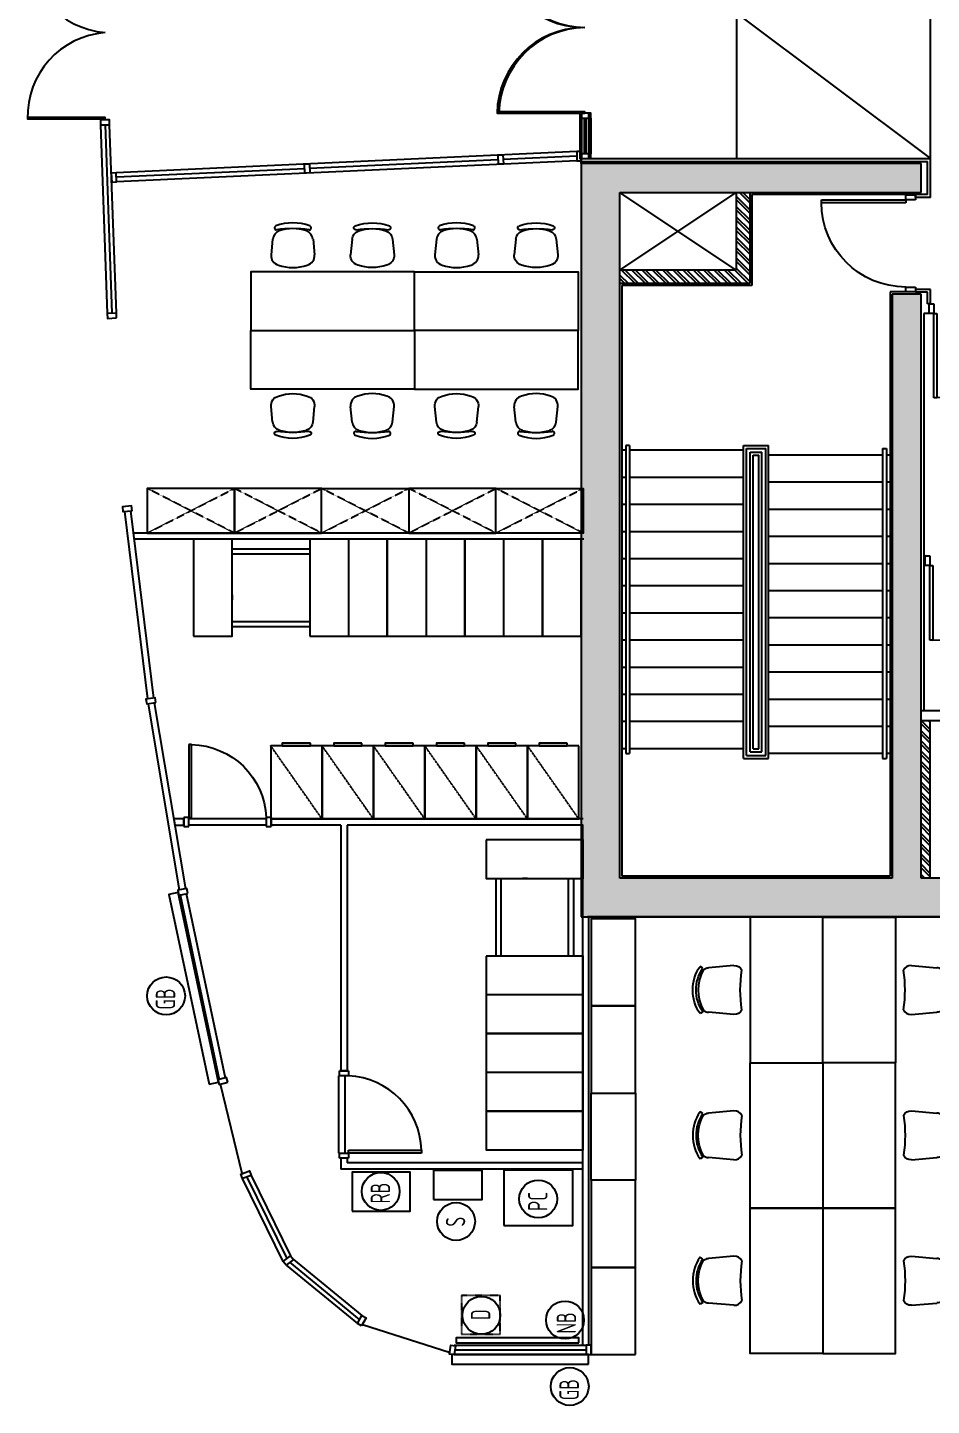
# Model space of a CAD drawing. Header units: millimetres. Extents: x 489570 to 664474, y -400689 to -233120.
# Drawn here: x 517347 to 526675, y -285016 to -270797 of the extents above; entities that cross this region are included whole.
import ezdxf
from ezdxf.lldxf.tags import DXFTag

# ---------------------------------------------------------------- set-up
doc = ezdxf.new("R2010")
doc.units = ezdxf.units.MM
doc.header["$LTSCALE"] = 10
doc.header["$MEASUREMENT"] = 0
doc.linetypes.add('HIDDEN', pattern=[0.375, 0.25, -0.125])
doc.linetypes.add('XREF WTC3 FPPP MAY09 1$0$DASHDOT', pattern=[1, 0.5, -0.25, 0, -0.25])
for name, color, linetype in [('03AFP', 2, 'Continuous'), ('06ADS', 6, 'Continuous'), ('07APP', 7, 'Continuous'), ('XREF BB LVL 3$0$X-WTC3-Level 3 segmented$0$DAS', 1, 'XREF BB LVL 3$0$X-WTC3-Level 3 segmented$0$DASHDOT'), ('XREF BB LVL 3$0$X-WTC3-Level 3 segmented$0$DOOR', 2, 'Continuous'), ('XREF BB LVL 3$0$X-WTC3-Level 3 segmented$0$DOR', 2, 'Continuous'), ('XREF BB LVL 3$0$X-WTC3-Level 3 segmented$0$FIN', 7, 'Continuous'), ('XREF BB LVL 3$0$X-WTC3-Level 3 segmented$0$HAT', 251, 'Continuous'), ('XREF BB LVL 3$0$X-WTC3-Level 3 segmented$0$PAR-FUL', 2, 'Continuous'), ('XREF BB LVL 3$0$X-WTC3-Level 3 segmented$0$PAT', 7, 'Continuous'), ('XREF BB LVL 3$0$X-WTC3-Level 3 segmented$0$ram', 1, 'Continuous'), ('XREF BB LVL 3$0$X-WTC3-Level 3 segmented$0$SHE', 7, 'Continuous'), ('XREF BB LVL 3$0$X-WTC3-Level 3 segmented$0$STA', 1, 'Continuous'), ('XREF BB LVL 3$0$X-WTC3-Level 3 segmented$0$WAL', 7, 'Continuous'), ('XREF WTC3 FPPP MAY09 1$0$FURN', 9, 'Continuous'), ('XREF WTC3 FPPP MAY09 1$0$X-WTC3-Level 3 segmented$0$DOOR', 2, 'Continuous'), ('XREF WTC3 FPPP MAY09 1$0$X-WTC3-Level 3 segmented$0$PAR-FUL', 2, 'Continuous')]:
    doc.layers.add(name, color=color, linetype=linetype)
doc.styles.add('XREF WTC3 FPPP MAY09 1$0$PTI', font='archstyl.shx', dxfattribs={"width": 0.75})
tags = doc.linetypes.add('XREF BB LVL 3$0$X-WTC3-Level 3 segmented$0$DASHDOT', pattern=[1, 0.5, -0.25, 0, -0.25]).pattern_tags.tags
tags[10:11] = [DXFTag(74, 4), DXFTag(75, 0), DXFTag(340, '0'), DXFTag(46, 1.0), DXFTag(50, 0.0), DXFTag(44, 0.0), DXFTag(45, 0.0)]
tags[8:9] = [DXFTag(74, 4), DXFTag(75, 0), DXFTag(340, '0'), DXFTag(46, 1.0), DXFTag(50, 0.0), DXFTag(44, 0.0), DXFTag(45, 0.0)]
tags[6:7] = [DXFTag(74, 4), DXFTag(75, 0), DXFTag(340, '0'), DXFTag(46, 1.0), DXFTag(50, 0.0), DXFTag(44, 0.0), DXFTag(45, 0.0)]
tags[4:5] = [DXFTag(74, 4), DXFTag(75, 0), DXFTag(340, '0'), DXFTag(46, 1.0), DXFTag(50, 0.0), DXFTag(44, 0.0), DXFTag(45, 0.0)]
tags = doc.linetypes.add('XREF BB LVL 3$0$X-WTC3-Level 3 segmented$0$HIDDEN', pattern=[0.375, 0.25, -0.125]).pattern_tags.tags
tags[6:7] = [DXFTag(74, 4), DXFTag(75, 0), DXFTag(340, '0'), DXFTag(46, 1.0), DXFTag(50, 0.0), DXFTag(44, 0.0), DXFTag(45, 0.0)]
tags[4:5] = [DXFTag(74, 4), DXFTag(75, 0), DXFTag(340, '0'), DXFTag(46, 1.0), DXFTag(50, 0.0), DXFTag(44, 0.0), DXFTag(45, 0.0)]
tags = doc.linetypes.add('XREF WTC3 FPPP MAY09 1$0$HIDDEN', pattern=[0.375, 0.25, -0.125]).pattern_tags.tags
tags[6:7] = [DXFTag(74, 4), DXFTag(75, 0), DXFTag(340, '0'), DXFTag(46, 1.0), DXFTag(50, 0.0), DXFTag(44, 0.0), DXFTag(45, 0.0)]
tags[4:5] = [DXFTag(74, 4), DXFTag(75, 0), DXFTag(340, '0'), DXFTag(46, 1.0), DXFTag(50, 0.0), DXFTag(44, 0.0), DXFTag(45, 0.0)]
tags = doc.linetypes.add('XREF WTC3 FPPP MAY09 1$0$X-WTC3-Level 3 segmented$0$HIDDEN', pattern=[0.375, 0.25, -0.125]).pattern_tags.tags
tags[6:7] = [DXFTag(74, 4), DXFTag(75, 0), DXFTag(340, '0'), DXFTag(46, 1.0), DXFTag(50, 0.0), DXFTag(44, 0.0), DXFTag(45, 0.0)]
tags[4:5] = [DXFTag(74, 4), DXFTag(75, 0), DXFTag(340, '0'), DXFTag(46, 1.0), DXFTag(50, 0.0), DXFTag(44, 0.0), DXFTag(45, 0.0)]
pattern_1 = [(45, (-259.5, 12500), (-53.033, 53.033), []), (45, (-224.145, 12500), (-53.033, 53.033), [])]

# ---------------------------------------------------------------- blocks, each defined once
blk = doc.blocks.new('XREF WTC3 FPPP MAY09 1$0$FC-P')
at = {"layer": '03AFP', "color": 1, "linetype": 'HIDDEN'}
blk.add_line((-540, 0), (-10, -755), dxfattribs=at)
at = {"layer": '03AFP'}
for points in [[(-540, -755), (-10, -755), (-10, 0), (-540, 0)], [(-420, -783), (-130, -783), (-130, -755), (-420, -755)]]:
    blk.add_lwpolyline(points, close=True, dxfattribs=at)
blk = doc.blocks.new('XREF WTC3 FPPP MAY09 1$0$com 1-2-1')
at = {"color": 1, "linetype": 'XREF WTC3 FPPP MAY09 1$0$HIDDEN'}
for p, q in [((500, 2400), (-500, 2400)), ((500, 1600), (-500, 1600)), ((-400, 400), (-400, 1200)), ((-348, 400), (-348, 1200)), ((348, 400), (348, 1200)), ((400, 400), (400, 1200))]:
    blk.add_line(p, q, dxfattribs=at)
blk.add_line((-74, 400), (-126, 400))
for points in [[(-500, 2800), (-500, 3200), (500, 3200), (500, 2800)], [(-500, 2000), (-500, 2800), (500, 2800), (500, 2000)], [(-500, 1200), (-500, 2000), (500, 2000), (500, 1200)], [(-500, 0), (-500, 400), (500, 400), (500, 0)]]:
    blk.add_lwpolyline(points, close=True)
blk = doc.blocks.new('XREF WTC3 FPPP MAY09 1$0$com 1-3-1')
at = {"color": 1, "linetype": 'XREF WTC3 FPPP MAY09 1$0$HIDDEN'}
for p, q in [((-400, -400), (-400, -1200)), ((-348, -400), (-348, -1200)), ((348, -400), (348, -1200)), ((400, -400), (400, -1200)), ((500, -1600), (-500, -1600)), ((500, -2400), (-500, -2400)), ((500, -3200), (-500, -3200))]:
    blk.add_line(p, q, dxfattribs=at)
blk.add_line((-74, -400), (-126, -400))
for points in [[(-500, 0), (-500, -400), (500, -400), (500, 0)], [(-500, -1200), (-500, -2000), (500, -2000), (500, -1200)], [(-500, -2000), (-500, -2800), (500, -2800), (500, -2000)], [(-500, -2800), (-500, -3600), (500, -3600), (500, -2800)], [(-500, -3600), (-500, -4000), (500, -4000), (500, -3600)]]:
    blk.add_lwpolyline(points, close=True)
blk = doc.blocks.new('XREF WTC3 FPPP MAY09 1$0$KURSI1')
at = {"layer": '03AFP'}
for p, q in [((-220, 32), (-236, 193)), ((197, 32), (213, 193))]:
    blk.add_line(p, q, dxfattribs=at)
blk.add_lwpolyline([(213, 193, 0.371325), (138, 300, 0.17376), (-161, 300, 0.371325), (-236, 193)], format="xyb", dxfattribs=at)
for centre, radius, start, end in [((-120, 42), 100, 185.7106, 251.518), ((97, 42), 100, 288.482, 354.2894), ((-181, -85), 20, 82.7899, 249.4784), ((-11, 367), 503, 249.4784, 290.5216), ((-11, 1254), 1330, 262.7899, 277.2101), ((-11, 367), 443, 251.518, 288.482), ((158, -85), 20, 290.5216, 97.2101)]:
    blk.add_arc(centre, radius, start, end, dxfattribs=at)
blk = doc.blocks.new('XREF WTC3 FPPP MAY09 1$0$X-WTC3-Level 3 segmented$0$P800')
for p, q in [((-15, 900), (79, 900)), ((-15, 850), (-15, 900)), ((79, 900), (-15, 900)), ((79, 900), (79, 850)), ((79, 850), (-15, 850)), ((-15, 0), (-15, 50)), ((-15, 50), (79, 50)), ((79, 0), (-15, 0)), ((79, 80), (832, 80)), ((79, 50), (79, 80)), ((832, 50), (79, 50)), ((79, 50), (79, 0)), ((832, 80), (832, 50))]:
    blk.add_line(p, q)
blk.add_arc((43, 62), 789, 1.3099, 87.4111)
blk = doc.blocks.new('XREF WTC3 FPPP MAY09 1$0$ks')
for p, q in [((-224, 438), (-243, 467)), ((224, 438), (243, 467)), ((-253, 117), (-230, 378)), ((253, 117), (230, 378))]:
    blk.add_line(p, q)
blk.add_arc((0, 49), 436, 61.0043, 118.9957)
at = {"extrusion": (0, 0, -1)}
for centre, major_axis, ratio, start_param, end_param in [((0, 112), (-304, 304), 1, 0.185348, 1.385448), ((0, 112), (-280, 280), 1, 0.185348, 1.385448), ((127, 369), (73, 73), 1, 0.160001, 0.69866), ((-153, 121), (88.6, 52.9), 0.876356, 2.588527, 3.694659), ((0, -1288), (-947, 947), 1, 0.63229, 0.938507), ((153, 121), (-88.6, 52.9), 0.876356, 2.588527, 3.694659)]:
    blk.add_ellipse(centre, major_axis=major_axis, ratio=ratio, start_param=start_param, end_param=end_param, dxfattribs=at)
blk.add_ellipse((-127, 369), major_axis=(-73, 73), ratio=1, start_param=0.160001, end_param=0.69866)
blk = doc.blocks.new('XREF BB LVL 3$0$X-WTC3-Level 3 segmented$0$PA90X')
at = {"layer": 'XREF BB LVL 3$0$X-WTC3-Level 3 segmented$0$DOOR'}
for p, q in [((-0.08, 0.1), (-0.08, 0.87)), ((-0.08, 0.87), (-0.05, 0.87)), ((-0.05, 0.87), (-0.05, 0.1)), ((-0.9, 0.1), (-0.85, 0.1)), ((-0.9, 0), (-0.9, 0.1)), ((-0.85, 0), (-0.9, 0)), ((-0.85, 0.1), (-0.85, 0)), ((-0.05, 0.1), (-0.08, 0.1)), ((-0.05, 0), (-0.05, 0.1)), ((-0.05, 0.1), (0, 0.1)), ((0, 0), (-0.05, 0)), ((0, 0.1), (0, 0))]:
    blk.add_line(p, q, dxfattribs=at)
blk.add_arc((-0.08, 0.1), 0.77, 90, 180, dxfattribs=at)
blk = doc.blocks.new('XREF BB LVL 3$0$X-WTC3-Level 3 segmented$0$PA100')
at = {"layer": 'XREF BB LVL 3$0$X-WTC3-Level 3 segmented$0$DOOR'}
for p, q in [((0.05, 0.97), (0.05, 0.1)), ((0.08, 0.97), (0.05, 0.97)), ((0.08, 0.1), (0.08, 0.97)), ((0.05, 0.1), (0, 0.1)), ((0, 0.1), (0, 0)), ((0.05, 0.1), (0.08, 0.1)), ((0.05, 0), (0.05, 0.1)), ((0.95, 0.1), (0.95, 0)), ((1, 0.1), (0.95, 0.1)), ((1, 0), (1, 0.1)), ((0, 0), (0.05, 0)), ((0.95, 0), (1, 0))]:
    blk.add_line(p, q, dxfattribs=at)
blk.add_arc((0.08, 0.1), 0.87, 0, 90, dxfattribs=at)
blk = doc.blocks.new('XREF BB LVL 3$0$X-WTC3-Level 3 segmented$0$CORE3-8')
at = {"layer": 'XREF BB LVL 3$0$X-WTC3-Level 3 segmented$0$HAT'}
blk.add_hatch(color=256, dxfattribs=at).paths.add_polyline_path([(-9325, 14950), (-9325, 1550), (-6175, 1550), (-6175, 2250), (-6375, 2250), (-6375, 1850), (-8925, 1850), (-8925, 4050), (-4600, 4050), (-4600, 1550), (-1550, 1550), (-1550, 2250), (-1750, 2250), (-1750, 1850), (-4300, 1850), (-4300, 10300), (-4600, 10300), (-4600, 4350), (-8925, 4350), (-8925, 11440), (-2900, 11440), (-2900, 11740), (-8925, 11740), (-8925, 14550), (-1850, 14550), (-1850, 11440), (-1550, 11440), (-1550, 14950)])
h = blk.add_hatch(dxfattribs=at)
h.set_pattern_fill('ANSI32', color=8, scale=200, style=0)
h.set_pattern_definition(pattern_1)
h.paths.add_polyline_path([(-1850, 13350), (-2650, 13350), (-2650, 14550), (-2790, 14550), (-2790, 13210), (-1850, 13210)])
h = blk.add_hatch(dxfattribs=at)
h.set_pattern_fill('ANSI32', color=256, scale=200, style=0)
h.set_pattern_definition(pattern_1)
h.paths.add_polyline_path([(-7300, 11440), (-8925, 11440), (-8925, 11350), (-7300, 11350)])
blk.add_line((-2875, 11600), (-2875, 11760))
at = {"layer": 'XREF BB LVL 3$0$X-WTC3-Level 3 segmented$0$DAS'}
for p, q in [((-2650, 13350), (-1850, 14550)), ((-2650, 14550), (-1850, 13350))]:
    blk.add_line(p, q, dxfattribs=at)
at = {"layer": 'XREF BB LVL 3$0$X-WTC3-Level 3 segmented$0$FIN'}
for p, q in [((-1550, 14950), (-1500, 14950)), ((-1530, 14950), (-1530, 11375)), ((-1500, 14950), (-1500, 11345)), ((-4460, 14490), (-7640, 14490)), ((-7640, 14490), (-7640, 14450)), ((-4460, 14450), (-7640, 14450)), ((-4460, 14450), (-4460, 14490)), ((-7660, 13245), (-4490, 13245)), ((-7660, 13245), (-7660, 13045)), ((-4490, 13245), (-4490, 13045)), ((-7620, 13205), (-4530, 13205)), ((-7620, 13205), (-7620, 13085)), ((-7620, 13085), (-4530, 13085)), ((-4530, 13205), (-4530, 13085)), ((-7660, 13045), (-4490, 13045)), ((-4490, 11840), (-7690, 11840)), ((-7690, 11840), (-7690, 11800)), ((-4490, 11840), (-4490, 11800)), ((-4490, 11800), (-7690, 11800)), ((-7300, 9915), (-7300, 11440)), ((-7200, 9815), (-7200, 11440)), ((-3000, 11375), (-2880, 11375)), ((-3000, 11345), (-3000, 11375)), ((-2880, 11375), (-2880, 11500)), ((-2850, 11500), (-2880, 11500)), ((-2850, 11345), (-2850, 11500)), ((-1900, 11500), (-1870, 11500)), ((-1900, 11345), (-1900, 11500)), ((-1870, 11375), (-1870, 11500)), ((-1870, 11375), (-1530, 11375)), ((-3000, 11345), (-2850, 11345)), ((-1900, 11345), (-1500, 11345))]:
    blk.add_line(p, q, dxfattribs=at)
at = {"layer": 'XREF BB LVL 3$0$X-WTC3-Level 3 segmented$0$HAT', "color": 8}
for p, q in [((-2790, 13210), (-2790, 14550)), ((-2650, 13350), (-2650, 14550)), ((-1850, 13350), (-2650, 13350)), ((-1850, 13210), (-2790, 13210))]:
    blk.add_line(p, q, dxfattribs=at)
at = {"layer": 'XREF BB LVL 3$0$X-WTC3-Level 3 segmented$0$HAT'}
blk.add_line((-7300, 11350), (-8925, 11350), dxfattribs=at)
at = {"layer": 'XREF BB LVL 3$0$X-WTC3-Level 3 segmented$0$PAT'}
for p, q in [((-7690, 13275), (-4460, 13275)), ((-7690, 13275), (-7690, 13015)), ((-4460, 13275), (-4460, 13015)), ((-7590, 13175), (-4560, 13175)), ((-7590, 13175), (-7590, 13115)), ((-7590, 13115), (-4560, 13115)), ((-4560, 13175), (-4560, 13115)), ((-7690, 13015), (-4460, 13015))]:
    blk.add_line(p, q, dxfattribs=at)
at = {"layer": 'XREF BB LVL 3$0$X-WTC3-Level 3 segmented$0$SHE'}
for p, q in [((-9325, 14950), (-9325, 1550)), ((-1550, 14950), (-9325, 14950)), ((-1550, 11440), (-1550, 14950)), ((-8925, 11740), (-8925, 14550)), ((-8925, 14550), (-1850, 14550)), ((-1850, 14550), (-1850, 11440)), ((-2900, 11740), (-8925, 11740)), ((-2900, 11440), (-2900, 11740)), ((-8925, 4350), (-8925, 11440)), ((-8925, 11440), (-2900, 11440)), ((-1850, 11440), (-1550, 11440))]:
    blk.add_line(p, q, dxfattribs=at)
at = {"layer": 'XREF BB LVL 3$0$X-WTC3-Level 3 segmented$0$STA'}
for p, q in [((-7590, 14490), (-7590, 14530)), ((-7310, 14490), (-7310, 14530)), ((-7030, 14490), (-7030, 14530)), ((-6750, 14490), (-6750, 14530)), ((-6470, 14490), (-6470, 14530)), ((-6190, 14490), (-6190, 14530)), ((-5910, 14490), (-5910, 14530)), ((-5630, 14490), (-5630, 14530)), ((-5350, 14490), (-5350, 14530)), ((-5070, 14490), (-5070, 14530)), ((-4790, 14490), (-4790, 14530)), ((-4510, 14490), (-4510, 14530)), ((-7590, 13275), (-7590, 14450)), ((-7310, 13275), (-7310, 14450)), ((-7030, 13275), (-7030, 14450)), ((-6750, 13275), (-6750, 14450)), ((-6470, 13275), (-6470, 14450)), ((-6190, 13275), (-6190, 14450)), ((-5910, 13275), (-5910, 14450)), ((-5630, 13275), (-5630, 14450)), ((-5350, 13275), (-5350, 14450)), ((-5070, 13275), (-5070, 14450)), ((-4790, 13275), (-4790, 14450)), ((-4510, 13275), (-4510, 14450)), ((-7640, 11840), (-7640, 13015)), ((-7360, 11840), (-7360, 13015)), ((-7080, 11840), (-7080, 13015)), ((-6800, 11840), (-6800, 13015)), ((-6520, 11840), (-6520, 13015)), ((-6240, 11840), (-6240, 13015)), ((-5960, 11840), (-5960, 13015)), ((-5680, 11840), (-5680, 13015)), ((-5400, 11840), (-5400, 13015)), ((-5120, 11840), (-5120, 13015)), ((-4840, 11840), (-4840, 13015)), ((-4560, 11840), (-4560, 13015)), ((-7640, 11760), (-7640, 11800)), ((-7360, 11760), (-7360, 11800)), ((-7080, 11760), (-7080, 11800)), ((-6800, 11760), (-6800, 11800)), ((-6520, 11760), (-6520, 11800)), ((-6240, 11760), (-6240, 11800)), ((-5960, 11760), (-5960, 11800)), ((-5680, 11760), (-5680, 11800)), ((-5400, 11760), (-5400, 11800)), ((-5120, 11760), (-5120, 11800)), ((-4840, 11760), (-4840, 11800)), ((-4560, 11760), (-4560, 11800))]:
    blk.add_line(p, q, dxfattribs=at)
at = {"layer": 'XREF BB LVL 3$0$X-WTC3-Level 3 segmented$0$WAL'}
for p, q in [((-2810, 14530), (-8905, 14530)), ((-8905, 11760), (-8905, 14530)), ((-2810, 13190), (-2810, 14530)), ((-1870, 13190), (-2810, 13190)), ((-1870, 11440), (-1870, 13190)), ((-2875, 11760), (-8905, 11760)), ((-3100, 11415), (-7200, 11415)), ((-5700, 11400), (-5700, 11415)), ((-5600, 11400), (-5600, 11415)), ((-3100, 11360), (-3100, 11415))]:
    blk.add_line(p, q, dxfattribs=at)
at = {"layer": 'XREF BB LVL 3$0$X-WTC3-Level 3 segmented$0$DOR', "xscale": -1000, "yscale": 1000, "zscale": 1000}
blk.add_blockref('XREF BB LVL 3$0$X-WTC3-Level 3 segmented$0$PA100', (-1875, 11500), dxfattribs=at)
at = {"layer": 'XREF BB LVL 3$0$X-WTC3-Level 3 segmented$0$DOR', "yscale": 1000, "zscale": 1000, "rotation": 90}
for name, p, xscale in [('XREF BB LVL 3$0$X-WTC3-Level 3 segmented$0$PA90X', (-5600, 11400), 1000), ('XREF BB LVL 3$0$X-WTC3-Level 3 segmented$0$PA100', (-3000, 11360), -1000)]:
    blk.add_blockref(name, p, dxfattribs=dict(at, xscale=xscale))

msp = doc.modelspace()

# ---------------------------------------------------------------- linework, layer by layer
at = {"layer": '03AFP', "color": 1, "linetype": 'HIDDEN'}
for p, q in [((519481.5, -276013.3), (518582, -275553.3)), ((518582, -276013.3), (519481.5, -275553.3)), ((519481.5, -276013.3), (520381.1, -275553.3)), ((520381.1, -276013.3), (519481.5, -275553.3)), ((520381.1, -276013.3), (521280.6, -275553.3)), ((521280.6, -276013.3), (520381.1, -275553.3)), ((521280.6, -276013.3), (522180.1, -275553.3)), ((522180.1, -276013.3), (521280.6, -275553.3)), ((522180.1, -276013.3), (523079.6, -275553.3)), ((523079.6, -276013.3), (522180.1, -275553.3))]:
    msp.add_line(p, q, dxfattribs=at)
at = {"layer": '03AFP'}
for points in [[(521339.6, -273924.6), (521339.6, -273319.6), (519649.6, -273319.6), (519649.6, -273924.6)], [(521339.6, -273924.6), (521339.6, -273319.6), (523029.6, -273319.6), (523029.6, -273924.6)], [(521339.6, -273924.6), (521339.6, -274529.6), (519649.6, -274529.6), (519649.6, -273924.6)], [(521339.6, -273924.6), (521339.6, -274529.6), (523029.6, -274529.6), (523029.6, -273924.6)], [(518582, -276013.3), (519481.5, -276013.3), (519481.5, -275553.3), (518582, -275553.3)], [(519481.5, -276013.3), (520381.1, -276013.3), (520381.1, -275553.3), (519481.5, -275553.3)], [(521280.6, -276013.3), (520381.1, -276013.3), (520381.1, -275553.3), (521280.6, -275553.3)], [(521280.6, -276013.3), (522180.1, -276013.3), (522180.1, -275553.3), (521280.6, -275553.3)], [(523079.6, -276013.3), (522180.1, -276013.3), (522180.1, -275553.3), (523079.6, -275553.3)], [(519220.4, -281701.9), (519318.2, -281681.2), (518902.8, -279724.3), (518805.1, -279745.1)], [(523621.6, -280893.4), (523621.6, -279993.9), (523161.6, -279993.9), (523161.6, -280893.4)], [(524802.4, -281478.8), (525552.4, -281478.8), (525552.4, -279978.8), (524802.4, -279978.8)], [(526302.4, -281478.8), (525552.4, -281478.8), (525552.4, -279978.8), (526302.4, -279978.8)], [(523621.6, -281792.9), (523621.6, -280893.4), (523161.6, -280893.4), (523161.6, -281792.9)], [(524802.4, -281478.8), (525552.4, -281478.8), (525552.4, -282978.8), (524802.4, -282978.8)], [(526302.4, -281478.8), (525552.4, -281478.8), (525552.4, -282978.8), (526302.4, -282978.8)], [(523621.6, -281792.9), (523621.6, -282692.4), (523161.6, -282692.4), (523161.6, -281792.9)], [(520696.9, -283010.3), (521296.6, -283010.3), (521296.6, -282610.3), (520696.9, -282610.3)], [(521537.4, -282891.3), (522037.2, -282891.3), (522037.2, -282591.3), (521537.4, -282591.3)], [(522263, -283159.2), (522973.2, -283159.2), (522973.2, -282589), (522263, -282589)], [(523621.6, -283591.9), (523621.6, -282692.4), (523161.6, -282692.4), (523161.6, -283591.9)], [(524802.4, -282978.8), (525552.4, -282978.8), (525552.4, -284478.8), (524802.4, -284478.8)], [(526302.4, -282978.8), (525552.4, -282978.8), (525552.4, -284478.8), (526302.4, -284478.8)], [(523621.6, -284491.4), (523621.6, -283591.9), (523161.6, -283591.9), (523161.6, -284491.4)], [(523034.9, -284368.4), (523034.9, -284319.6), (521769.1, -284319.6), (521769.1, -284368.4)], [(523136.6, -284589.4), (523136.6, -284489.5), (521724.7, -284489.5), (521724.7, -284589.4)]]:
    msp.add_lwpolyline(points, close=True, dxfattribs=at)
at = {"layer": '03AFP', "linetype": 'XREF WTC3 FPPP MAY09 1$0$DASHDOT'}
msp.add_lwpolyline([(522225.3, -284281.3), (522225.3, -283881.3), (521825.3, -283881.3), (521825.3, -284281.3)], close=True, dxfattribs=at)
at = {"layer": '03AFP'}
for centre in [(518776.9, -280789.6), (520991.6, -282807.6), (522616.7, -282884.9), (521769.4, -283117.2), (522030.4, -284085.8), (522893.3, -284134.3), (522942.5, -284820.4)]:
    msp.add_circle(centre, 195.4, dxfattribs=at)
at = {"layer": '06ADS', "color": 1}
for p, q in [((518100.6, -271799.6), (518169.8, -273748.4)), ((518263.6, -273743), (518194.3, -271799.6))]:
    msp.add_line(p, q, dxfattribs=at)
at = {"layer": '06ADS'}
for p, q in [((518147.3, -271799.6), (518216.7, -273745.7)), ((523014.6, -272124.6), (522255, -272159.8)), ((520207.2, -272254.7), (518263.6, -272341)), ((522205, -272162.2), (520257.1, -272252.4)), ((519810.2, -278963.7), (519010.2, -278963.7)), ((519809.8, -279027.7), (519010.2, -279027.7)), ((520559.7, -282412.9), (520559.7, -281613.3)), ((520623.7, -282413.3), (520623.7, -281613.3))]:
    msp.add_line(p, q, dxfattribs=at)
for points in [[(518147.4, -271739.6), (518147.4, -271724.6), (517347.4, -271724.6), (517347.4, -271739.6)], [(518100.3, -271749.6), (518100.3, -271799.6), (518194.3, -271799.6), (518194.3, -271749.6)], [(522202.8, -272114.6), (522252.8, -272112.3), (522257.1, -272206.2), (522207.2, -272208.5)], [(523064.6, -272077.6), (523014.6, -272077.6), (523014.6, -272171.6), (523064.6, -272171.6)], [(520204.9, -272206.1), (520254.9, -272203.8), (520259.2, -272297.7), (520209.3, -272300)], [(518260.7, -272295), (518210.8, -272298.2), (518216.7, -272392), (518266.6, -272388.9)], [(518266.5, -273792.9), (518263.6, -273743), (518169.8, -273748.4), (518172.6, -273798.3)]]:
    msp.add_lwpolyline(points, close=True, dxfattribs=at)
at = {"layer": '06ADS', "color": 1}
for points in [[(523014.6, -272077.6), (518260.7, -272295)], [(523013.9, -272171.6), (518266.6, -272388.9)]]:
    msp.add_lwpolyline(points, dxfattribs=at)
at = {"layer": '06ADS', "color": 1, "linetype": 'XREF WTC3 FPPP MAY09 1$0$X-WTC3-Level 3 segmented$0$HIDDEN'}
for centre, radius, start, end in [((518223.1, -269976.8), 876, 178.21787, 265.03921), ((518213.8, -271713.8), 866.7, 94.39757, 181.70919)]:
    msp.add_arc(centre, radius, start, end, dxfattribs=at)
at = {"layer": '07APP'}
for p, q in [((523086, -276013.3), (518438.2, -276013.3)), ((523086, -276077.3), (518446, -276077.3)), ((523079.6, -278963.7), (519860.2, -278963.7)), ((520579.6, -279027.7), (519860.2, -279027.7)), ((520579.6, -279027.7), (520579.6, -281563.3)), ((523079.6, -279027.7), (520643.6, -279027.7)), ((520643.6, -279027.7), (520643.6, -281563.3)), ((523072.6, -279027.7), (523072.6, -284395.5)), ((523136.6, -279974.6), (523136.6, -284395.5)), ((520579.6, -282463.3), (520579.6, -282577.3)), ((520643.6, -282463.3), (520643.6, -282513.3)), ((523072.6, -282513.3), (520643.6, -282513.3)), ((523072.6, -282577.3), (520579.6, -282577.3)), ((521750.1, -284442.5), (523111.6, -284442.5))]:
    msp.add_line(p, q, dxfattribs=at)
for points in [[(536509.7, -272149.6), (536509.7, -279974.6), (523123.7, -279974.6)], [(536529.6, -272149.6), (536529.6, -279974.6), (523143.6, -279974.6)]]:
    msp.add_lwpolyline(points, dxfattribs=at)
msp.add_lwpolyline([(518855.1, -278963.7), (518865.8, -279027.7), (518960.2, -279027.7), (518960.2, -278963.7)], close=True, dxfattribs=at)
at = {"layer": 'XREF BB LVL 3$0$X-WTC3-Level 3 segmented$0$DOOR'}
msp.add_lwpolyline([(523076.7, -271681), (523076.7, -271666), (522191.9, -271666.3), (522191.9, -271681.3)], close=True, dxfattribs=at)
at = {"layer": 'XREF BB LVL 3$0$X-WTC3-Level 3 segmented$0$DOOR', "color": 1, "linetype": 'XREF BB LVL 3$0$X-WTC3-Level 3 segmented$0$HIDDEN'}
for centre, start, end in [((523091.8, -269897.5), 181.01108, 269.03764), ((523091.8, -271697.2), 90.96236, 178.98892)]:
    msp.add_arc(centre, 900, start, end, dxfattribs=at)
at = {"layer": 'XREF BB LVL 3$0$X-WTC3-Level 3 segmented$0$PAR-FUL'}
for points in [[(523044.7, -271681), (523044.7, -271731), (523138.7, -271731), (523138.7, -271681)], [(523044.7, -272099.6), (523044.7, -272149.6), (523138.7, -272149.6), (523138.7, -272099.6)]]:
    msp.add_lwpolyline(points, close=True, dxfattribs=at)
for points in [[(523044.7, -271731), (523044.7, -272099.6)], [(523091.7, -271731), (523091.7, -272099.6)], [(523138.7, -271731), (523138.7, -272099.6)]]:
    msp.add_lwpolyline(points, dxfattribs=at)
at = {"layer": 'XREF BB LVL 3$0$X-WTC3-Level 3 segmented$0$ram'}
msp.add_lwpolyline([(524664.7, -272149.6), (526664.7, -272149.6), (526664.7, -269149.6), (524664.7, -269149.6)], close=True, dxfattribs=at)
msp.add_lwpolyline([(526664.7, -269149.6), (524664.7, -270649.6), (526664.7, -272149.6)], dxfattribs=at)
at = {"layer": 'XREF WTC3 FPPP MAY09 1$0$X-WTC3-Level 3 segmented$0$DOOR'}
msp.add_lwpolyline([(523096.6, -271681), (523096.6, -271666), (522211.7, -271666.3), (522211.7, -271681.3)], close=True, dxfattribs=at)
at = {"layer": 'XREF WTC3 FPPP MAY09 1$0$X-WTC3-Level 3 segmented$0$DOOR', "color": 1, "linetype": 'XREF WTC3 FPPP MAY09 1$0$X-WTC3-Level 3 segmented$0$HIDDEN'}
for centre, start, end in [((523111.7, -269897.5), 181.01108, 269.03764), ((523111.7, -271697.2), 90.96236, 178.98892)]:
    msp.add_arc(centre, 900, start, end, dxfattribs=at)
at = {"layer": 'XREF WTC3 FPPP MAY09 1$0$X-WTC3-Level 3 segmented$0$PAR-FUL'}
for p, q in [((518346.4, -275791.2), (518584.1, -277725.3)), ((518409.9, -275783.4), (518647.5, -277716.1)), ((518591.3, -277774.8), (518912.9, -279697.4)), ((518654.7, -277765.6), (518975.9, -279686.2)), ((518922.2, -279746.5), (519325.6, -281653)), ((518985.1, -279734.6), (519387.2, -281635.2)), ((519610.3, -282659.4), (520022, -283499.7)), ((519654.4, -282643.3), (520058.8, -283470.5)), ((519985.2, -283528.9), (519566.1, -282675.6)), ((520089.9, -283509.7), (520796.1, -284089.4)), ((520016.6, -283567.9), (520751, -284171.9)), ((520773.5, -284130.6), (520053.1, -283538.9))]:
    msp.add_line(p, q, dxfattribs=at)
at = {"layer": 'XREF WTC3 FPPP MAY09 1$0$X-WTC3-Level 3 segmented$0$PAR-FUL', "color": 1}
for p, q in [((519562.9, -282623.5), (519339.1, -281699.7)), ((521697.9, -284469.7), (520801.8, -284183.2)), ((521750.1, -284395.5), (523111.6, -284395.5)), ((521750.1, -284489.5), (523111.6, -284489.5))]:
    msp.add_line(p, q, dxfattribs=at)
at = {"layer": 'XREF WTC3 FPPP MAY09 1$0$X-WTC3-Level 3 segmented$0$PAR-FUL'}
for points in [[(523064.6, -271681), (523064.6, -271731), (523158.6, -271731), (523158.6, -271681)], [(523064.6, -272099.6), (523064.6, -272149.6), (523158.6, -272149.6), (523158.6, -272099.6)], [(518424.9, -275782.6), (518419.9, -275732.8), (518326.3, -275742.2), (518331.4, -275792)], [(518669.5, -277763.4), (518662.3, -277713.9), (518569.3, -277727.4), (518576.5, -277776.9)], [(518999.9, -279731.8), (518990.5, -279682.7), (518898.2, -279700.2), (518907.5, -279749.3)], [(519415.4, -281679.1), (519401.5, -281631.1), (519311.2, -281657.2), (519325.1, -281705.2)], [(519566.1, -282675.6), (519549, -282628.6), (519637.2, -282596.3), (519654.4, -282643.3)], [(520016.3, -283568.1), (519985.2, -283528.9), (520058.8, -283470.5), (520089.9, -283509.7)], [(520794.9, -284195.8), (520751, -284171.9), (520796.1, -284089.4), (520839.9, -284113.3)], [(521749.8, -284493.4), (521700.4, -284485.7), (521714.9, -284392.8), (521764.3, -284400.5)], [(523161.6, -284395.5), (523111.6, -284395.5), (523111.6, -284489.5), (523161.6, -284489.5)]]:
    msp.add_lwpolyline(points, close=True, dxfattribs=at)
for points in [[(523064.6, -271731), (523064.6, -272099.6)], [(523111.6, -271731), (523111.6, -272099.6)], [(523158.6, -271731), (523158.6, -272099.6)]]:
    msp.add_lwpolyline(points, dxfattribs=at)

# ---------------------------------------------------------------- block references
for name, p, rotation in [('XREF BB LVL 3$0$X-WTC3-Level 3 segmented$0$CORE3-8', (538009.7, -270649.6), 90), ('XREF WTC3 FPPP MAY09 1$0$KURSI1', (520073.1, -272948.6), 180), ('XREF WTC3 FPPP MAY09 1$0$KURSI1', (521763.1, -272948.6), 180)]:
    msp.add_blockref(name, p, dxfattribs=dict(rotation=rotation))
at = {"xscale": -1, "rotation": 180}
for p in [(520916.1, -272948.6), (522606.1, -272948.6)]:
    msp.add_blockref('XREF WTC3 FPPP MAY09 1$0$KURSI1', p, dxfattribs=at)
at = {"xscale": -1}
for p in [(520073.1, -274900.5), (521763.1, -274900.5)]:
    msp.add_blockref('XREF WTC3 FPPP MAY09 1$0$KURSI1', p, dxfattribs=at)
for p in [(520916.1, -274900.5), (522606.1, -274900.5)]:
    msp.add_blockref('XREF WTC3 FPPP MAY09 1$0$KURSI1', p)
at = {"layer": '03AFP'}
for name, p, rotation in [('XREF WTC3 FPPP MAY09 1$0$com 1-3-1', (519059.7, -276577.3), 90), ('XREF WTC3 FPPP MAY09 1$0$ks', (524753.4, -280728.8), 90), ('XREF WTC3 FPPP MAY09 1$0$ks', (526351.5, -282228.8), 270), ('XREF WTC3 FPPP MAY09 1$0$ks', (526351.5, -283728.8), 270)]:
    msp.add_blockref(name, p, dxfattribs=dict(at, rotation=rotation))
at = {"layer": '03AFP', "xscale": -1}
for p, rotation in [((526351.5, -280728.8), 270), ((524753.4, -282228.8), 90), ((524753.4, -283728.8), 90)]:
    msp.add_blockref('XREF WTC3 FPPP MAY09 1$0$ks', p, dxfattribs=dict(at, rotation=rotation))
at = {"layer": '06ADS', "xscale": -1, "rotation": 270}
msp.add_blockref('XREF WTC3 FPPP MAY09 1$0$X-WTC3-Level 3 segmented$0$P800', (518960.2, -279027.7), dxfattribs=at)
at = {"layer": '06ADS'}
msp.add_blockref('XREF WTC3 FPPP MAY09 1$0$X-WTC3-Level 3 segmented$0$P800', (520579.6, -282463.3), dxfattribs=at)
at = {"layer": 'XREF WTC3 FPPP MAY09 1$0$FURN', "rotation": 180}
for p in [(519846, -278963.3), (520376, -278963.3), (520906, -278963.3), (521436, -278963.3), (521966, -278963.3), (522496, -278963.3)]:
    msp.add_blockref('XREF WTC3 FPPP MAY09 1$0$FC-P', p, dxfattribs=at)
at = {"layer": 'XREF WTC3 FPPP MAY09 1$0$FURN', "xscale": -1, "rotation": 180}
msp.add_blockref('XREF WTC3 FPPP MAY09 1$0$com 1-2-1', (522579.6, -279178.9), dxfattribs=at)

# ---------------------------------------------------------------- texts
at = {"layer": '03AFP', "color": 2, "style": 'XREF WTC3 FPPP MAY09 1$0$PTI', "width": 0.75}
for s, p in [('GB', (518870.5, -280931.1)), ('RB', (521087.5, -282931.9)), ('PC', (522712.6, -283009.2)), ('S', (521864, -283170.4)), ('D', (522121.9, -284135.3)), ('NB', (523007.2, -284274.3)), ('GB', (523036.1, -284961.9))]:
    msp.add_text(s, height=200, rotation=90, dxfattribs=at).set_placement(p)

doc.saveas('drawing.dxf')
